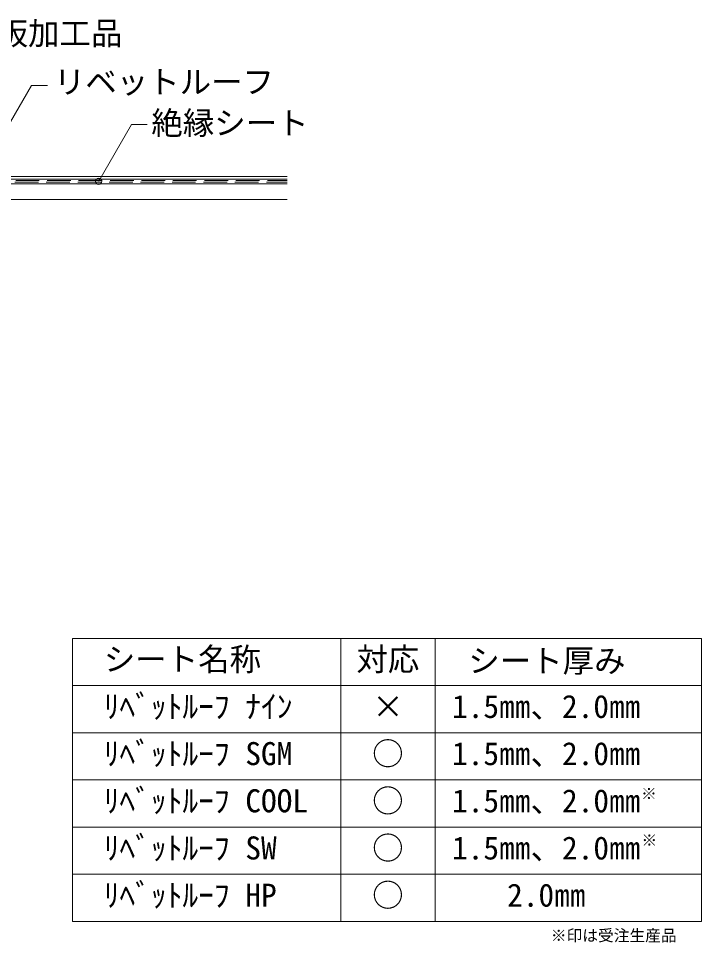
# Model space of a CAD drawing. Units: millimetres, scale not verified. Extents: x -561 to 705, y -497 to 420.
# Drawn here: x 271 to 705, y -497 to 90 of the extents above; entities that cross this region are included whole.
import ezdxf
from ezdxf.enums import TextEntityAlignment as Align

# ---------------------------------------------------------------- set-up
doc = ezdxf.new("R2010")
doc.units = ezdxf.units.MM
doc.header["$LTSCALE"] = 5
doc.linetypes.add('DASHED3', pattern=[4, 3, -1])
for name, color, linetype, lineweight in [('0-0', 7, 'Continuous', 9), ('2-0', 7, 'Continuous', 9), ('E-0', 7, 'Continuous', 9)]:
    doc.layers.add(name, color=color, linetype=linetype, lineweight=lineweight)
doc.styles.add('ＭＳ ゴシック', font='')
doc.styles.get('ＭＳ ゴシック').set_extended_font_data('MS Gothic')

msp = doc.modelspace()

# ---------------------------------------------------------------- linework, layer by layer
at = {"layer": '0-0'}
msp.add_line((148.177, -24.843), (441.279, -24.843), dxfattribs=at)
at = {"layer": '2-0'}
for p, q in [((244.894, -10.997), (278.759, 47.66)), ((278.759, 47.66), (288.98, 47.66)), ((321.546, -13.287), (342.343, 22.733)), ((342.343, 22.733), (352.343, 22.733)), ((210.52, -10.343), (441.279, -10.343)), ((148.177, -14.843), (441.279, -14.843))]:
    msp.add_line(p, q, dxfattribs=at)
at = {"layer": '2-0', "linetype": 'DASHED3'}
for p, q in [((148.177, -13.843), (441.279, -13.843)), ((148.777, -12.843), (441.279, -12.843))]:
    msp.add_line(p, q, dxfattribs=at)
at = {"layer": '2-0'}
msp.add_lwpolyline([(206.307, -9.643), (210.118, -11.843), (441.279, -11.843)], dxfattribs=at)
msp.add_circle((321.546, -13.287), 2, dxfattribs=at)
at = {"layer": 'E-0'}
for p, q in [((304.806, -303.968), (304.806, -483.968)), ((304.806, -303.968), (704.806, -303.968)), ((475.41, -303.968), (475.41, -483.968)), ((535.41, -483.968), (535.41, -303.968)), ((704.806, -303.968), (704.806, -483.968)), ((304.806, -333.968), (704.806, -333.968)), ((304.806, -363.968), (704.806, -363.968)), ((304.806, -393.968), (704.806, -393.968)), ((304.806, -423.968), (704.806, -423.968)), ((304.806, -453.968), (704.806, -453.968)), ((304.806, -483.968), (704.806, -483.968))]:
    msp.add_line(p, q, dxfattribs=at)

# ---------------------------------------------------------------- texts
at = {"layer": 'E-0', "style": 'ＭＳ ゴシック'}
for s, height, p in [('ＦＬ鋼板加工品', 14.66, (196.649, 69.047)), ('リベットルーフ', 14.66, (293.031, 38.188)), ('絶縁シート', 14.66, (355.007, 12.062)), ('シート名称', 14.66, (324.806, -328.968)), ('対応', 14.66, (485.41, -328.968)), ('シート厚み', 14.66, (556.536, -329.905)), ('ﾘﾍﾞｯﾄﾙｰﾌ ﾅｲﾝ', 14.66, (324.806, -358.968)), ('×', 14.66, (495.483, -359.017)), ('1.5㎜、2.0㎜', 14.66, (546.182, -358.968)), ('ﾘﾍﾞｯﾄﾙｰﾌ SGM', 14.66, (324.806, -388.968)), ('○', 14.66, (495.41, -388.968)), ('1.5㎜、2.0㎜', 14.66, (546.182, -388.968)), ('ﾘﾍﾞｯﾄﾙｰﾌ COOL', 14.66, (324.806, -418.968)), ('○', 14.66, (495.41, -418.968)), ('※', 7.331, (666.384, -408.584)), ('1.5㎜、2.0㎜', 14.66, (546.182, -418.968)), ('ﾘﾍﾞｯﾄﾙｰﾌ SW', 14.66, (324.806, -448.968)), ('○', 14.66, (495.41, -448.968)), ('※', 7.331, (666.63, -438.224)), ('1.5㎜、2.0㎜', 14.66, (546.182, -448.968)), ('ﾘﾍﾞｯﾄﾙｰﾌ HP', 14.66, (324.806, -478.968)), ('○', 14.66, (495.41, -478.968)), ('2.0㎜', 14.66, (581.182, -478.968)), ('※印は受注生産品', 7.331, (609.011, -498.765))]:
    msp.add_text(s, height=height, dxfattribs=at).set_placement(p, align=Align.BOTTOM_LEFT)

doc.saveas('drawing.dxf')
